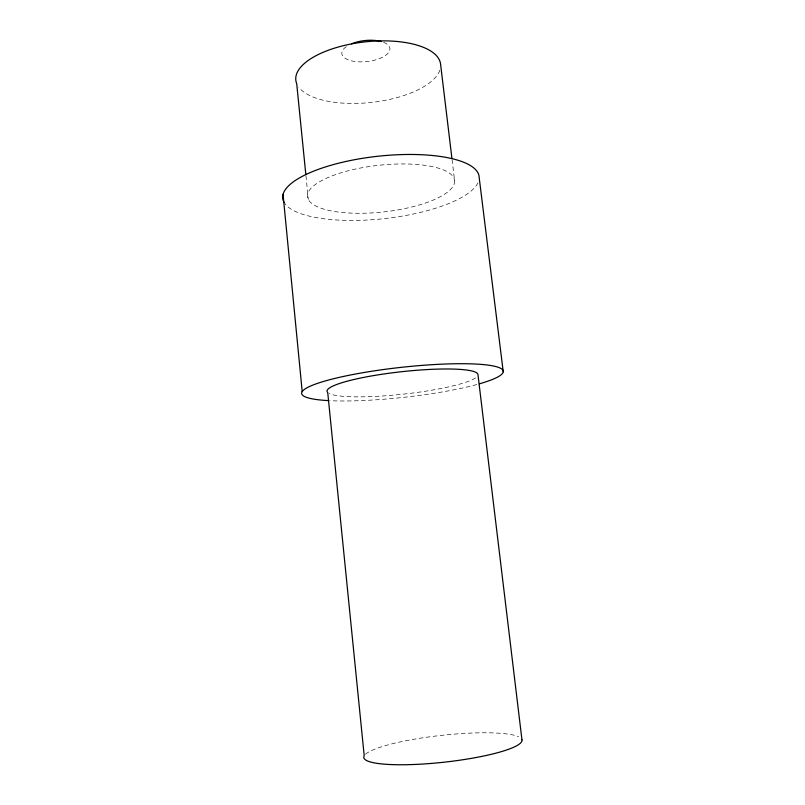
<?xml version="1.0" encoding="UTF-8"?>
<svg xmlns="http://www.w3.org/2000/svg" width="805" height="805" viewBox="0 0 805 805"><rect width="100%" height="100%" fill="white"/><g stroke="black" fill="none" stroke-linecap="round" stroke-linejoin="round"><path stroke-width="0.6" stroke-dasharray="4.03 3.02" d="M452.078 159.692L454.614 180.733A73.99 23.436 -6.3 0 1 345.878 212.812A73.99 23.436 -6.3 0 1 342.668 172.32A73.99 23.436 -6.3 0 1 454.614 180.733M305.95 175.762L308.325 199.419M383.603 42.323A24.16 10.556 -6.3 0 1 383.029 56.964A24.16 10.556 -6.3 0 1 349.984 60.445A24.16 10.556 -6.3 0 1 346.985 46.177M439.852 70.186A72.822 30.439 -6.3 0 1 373.389 102.195A72.822 30.439 -6.3 0 1 298.816 87.292M476.852 384.528A101.4 15.043 -6.3 0 1 329.708 400.679M475.534 377.897A75.922 11.25 -6.3 0 1 401.916 394.299A75.922 11.25 -6.3 0 1 329.185 393.524M477.949 182.826A98.804 31.355 -6.3 0 1 383.069 218.759A98.804 31.355 -6.3 0 1 284.668 203.343M365.48 754.275A79.574 13.474 -6.3 0 1 439.51 735.589A79.574 13.474 -6.3 0 1 518.631 736.736"/><path stroke-width="1.21" d="M503.226 371.729L479.186 177.593A98.804 31.355 -6.3 0 0 372.192 156.925A98.804 31.355 -6.3 0 0 284.145 202.508M451.927 158.464L440.607 64.43A72.822 30.439 -6.3 0 0 360.952 42.383A72.822 30.439 -6.3 0 0 296.693 83.619L305.83 174.514M283.038 194.377L302.197 391.582M328.561 400.618A101.4 15.043 -6.3 0 1 330.956 379.397A101.4 15.043 -6.3 0 1 470.593 363.84A101.4 15.043 -6.3 0 1 479.388 383.824M351.564 43.812A24.16 10.556 -6.3 0 1 381.298 41.558M521.962 739.845L477.979 374.728A75.922 11.25 -6.3 0 0 397.197 372.212A75.922 11.25 -6.3 0 0 327.726 392.528L364.212 755.804A79.574 13.474 -6.3 0 0 440.104 762.617A79.574 13.474 -6.3 0 0 521.962 739.845"/></g></svg>
